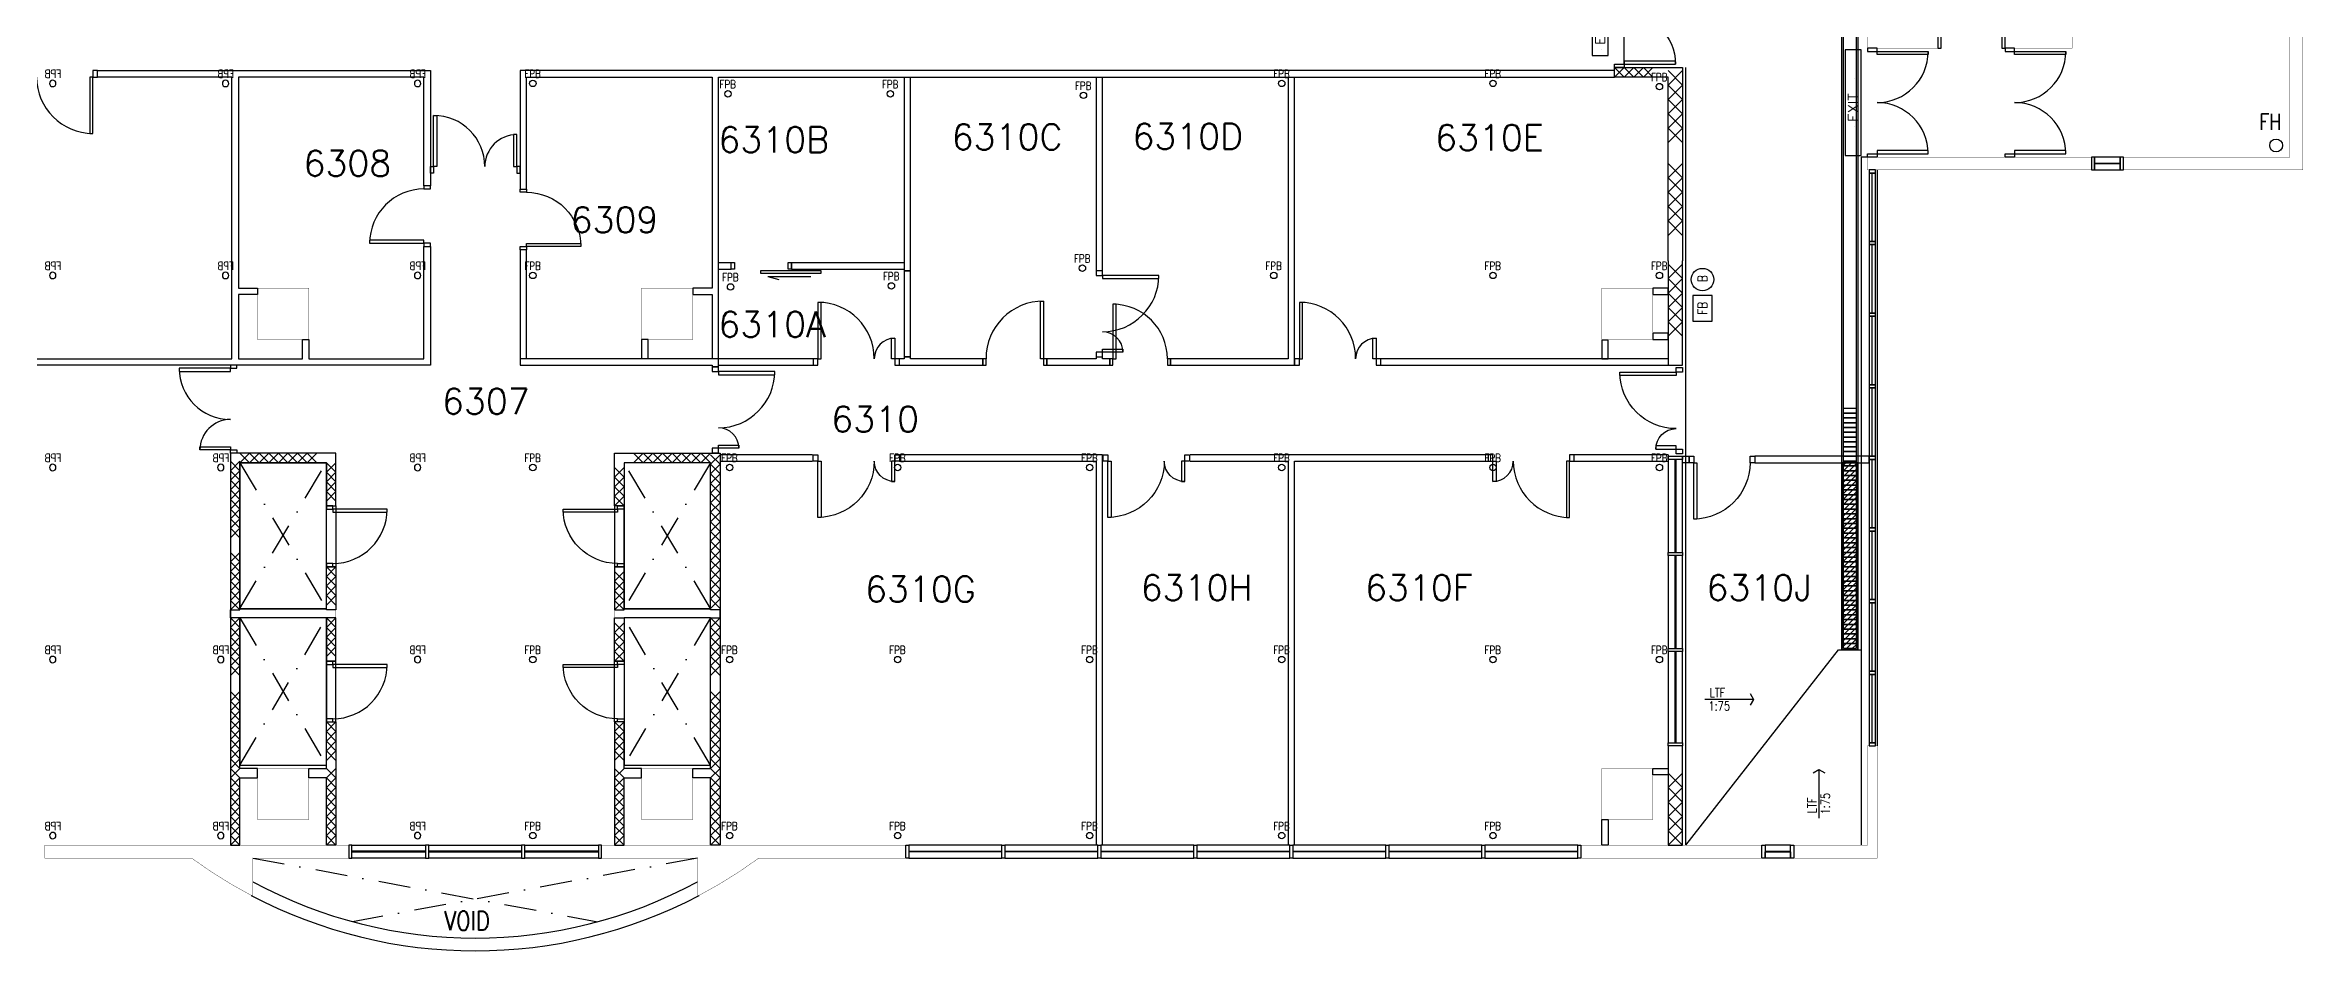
# Model space of a CAD drawing. Header units: millimetres. Extents: x -68474 to 336700, y -113450 to 53663.
# Drawn here: x 173282 to 208552, y -113450 to -99302 of the extents above; entities that cross this region are included whole.
import ezdxf

# ---------------------------------------------------------------- set-up
doc = ezdxf.new("R2010")
doc.units = ezdxf.units.MM
doc.header["$LTSCALE"] = 1000
for name, pattern in [('s5147a$0$DASHDOT', [1, 0.5, -0.25, 0, -0.25]), ('s5147a$0$DOT', [0.25, 0, -0.25]), ('s5147a$0$HIDDEN', [0.375, 0.25, -0.125])]:
    doc.linetypes.add(name, pattern=pattern)
for name, color, linetype in [('s5147a$0$11', 7, 'Continuous'), ('s5147a$0$17', 12, 'Continuous'), ('s5147a$0$20', 7, 'Continuous'), ('s5147a$0$22', 7, 'Continuous'), ('s5147a$0$23', 7, 'Continuous'), ('s5147a$0$25', 7, 'Continuous'), ('s5147a$0$30', 7, 'Continuous'), ('s5147a$0$39', 7, 'Continuous'), ('s5147a$0$41', 7, 'Continuous'), ('s5147a$0$45', 7, 'Continuous'), ('s5147a$0$48', 7, 'Continuous'), ('s5147a$0$56', 7, 'Continuous'), ('s5147a$0$6', 7, 'Continuous'), ('s5147a$0$EX_HAT', 7, 'Continuous'), ('s5147a$0$L1', 1, 'Continuous'), ('s5147a$0$L2', 2, 'Continuous'), ('s5147a$0$L3', 3, 'Continuous'), ('s5147a$0$new_dr', 2, 'Continuous'), ('s5147a$0$new_wl', 7, 'Continuous'), ('s5147a$0$o-dis', 2, 's5147a$0$HIDDEN'), ('s5147a$0$ROOM-NO', 4, 'Continuous'), ('s5147a$0$WALL', 3, 'Continuous')]:
    doc.layers.add(name, color=color, linetype=linetype)
doc.styles.add('s5147a$0$STANDARD', font='romans.shx', dxfattribs={"width": 0.75})

# ---------------------------------------------------------------- blocks, each defined once
blk = doc.blocks.new('s5147a$0$D1050A')
at = {"layer": 's5147a$0$30', "color": 4, "linetype": 'Continuous'}
blk.add_lwpolyline([(0.05, 0.2), (0.05, 1.15), (0.1, 1.15), (0.1, 0.2), (0, 0.2), (0, 0), (0.05, 0), (0.05, 0.2)], dxfattribs=at)
blk.add_lwpolyline([(1, 0), (1.05, 0), (1.05, 0.2), (1, 0.2)], close=True, dxfattribs=at)
blk.add_arc((0.05, 0.2), 0.95, 0, 90, dxfattribs=at)
blk = doc.blocks.new('s5147a$0$D1700B')
at = {"layer": 's5147a$0$30', "color": 4, "linetype": 'Continuous'}
for points in [[(0, 0), (0.05, 0), (0.05, 0.95), (0.1, 0.95), (0.1, 0.15), (0, 0.15), (0, 0)], [(1.7, 0), (1.65, 0), (1.65, 0.95), (1.6, 0.95), (1.6, 0.15), (1.7, 0.15), (1.7, 0)]]:
    blk.add_lwpolyline(points, dxfattribs=at)
for centre, start, end in [((0.05, 0.15), 0, 90), ((1.650003, 0.15), 90, 180)]:
    blk.add_arc(centre, 0.800001, start, end, dxfattribs=at)
blk = doc.blocks.new('s5147a$0$CHAT15')
at = {"layer": 's5147a$0$22', "color": 14, "linetype": 'Continuous'}
for points in [[(0, 0), (0.15, 0.15), (0.3, 0), (0.45, 0.15), (0.6, 0), (0.75, 0.15)], [(0, 0.15), (0.15, 0), (0.3, 0.15), (0.45, 0), (0.6, 0.15), (0.75, 0)]]:
    blk.add_lwpolyline(points, dxfattribs=at)
blk = doc.blocks.new('s5147a$0$D950A')
at = {"layer": 's5147a$0$41', "color": 8, "linetype": 'Continuous'}
for points in [[(0.05, 0.1), (0.1, 0.1), (0.1, 0.95), (0.05, 0.95)], [(0.05, 0.1), (0, 0.1), (0, 0), (0.05, 0)], [(0.95, 0.1), (0.9, 0.1), (0.9, 0), (0.95, 0)]]:
    blk.add_lwpolyline(points, close=True, dxfattribs=at)
blk.add_arc((0.05, 0.1), 0.85, 0, 90, dxfattribs=at)
blk = doc.blocks.new('s5147a$0$DM1400')
at = {"layer": 's5147a$0$41', "color": 8, "linetype": 'Continuous'}
for points in [[(-0.1, 1.35), (-0.6, 1.35), (-0.6, 1.3), (-0.1, 1.3)], [(0, 1.4), (-0.1, 1.4), (-0.1, 1.35), (0, 1.35)], [(-0.1, 0.05), (-0.9, 0.05), (-0.9, 0.1), (-0.1, 0.1)], [(0, 0), (-0.1, 0), (-0.1, 0.05), (0, 0.05)]]:
    blk.add_lwpolyline(points, close=True, dxfattribs=at)
for centre, radius, start, end in [((-0.1, 1.350002), 0.500001, 180, 270), ((-0.1, 0.05), 0.800001, 90, 180)]:
    blk.add_arc(centre, radius, start, end, dxfattribs=at)
blk = doc.blocks.new('s5147a$0$D1300')
at = {"layer": 's5147a$0$30', "color": 4, "linetype": 'Continuous'}
for points in [[(-0.15, 1.25), (-0.55, 1.25), (-0.55, 1.2), (-0.15, 1.2)], [(-0.15, 1.25), (0, 1.25), (0, 1.3), (-0.15, 1.3)], [(-0.15, 0.05), (-0.95, 0.05), (-0.95, 0.1), (-0.15, 0.1)], [(-0.15, 0), (0, 0), (0, 0.05), (-0.15, 0.05)]]:
    blk.add_lwpolyline(points, close=True, dxfattribs=at)
for centre, radius, start, end in [((-0.15, 1.250002), 0.400001, 180, 270), ((-0.15, 0.05), 0.800001, 90, 180)]:
    blk.add_arc(centre, radius, start, end, dxfattribs=at)
blk = doc.blocks.new('s5147a$0$H600')
at = {"layer": 's5147a$0$22', "color": 14, "linetype": 'Continuous'}
for points in [[(0, 0), (0.15, 0.15), (0.3, 0), (0.45, 0.15), (0.6, 0)], [(0, 0.15), (0.15, 0), (0.3, 0.15), (0.45, 0), (0.6, 0.15)]]:
    blk.add_lwpolyline(points, dxfattribs=at)
blk = doc.blocks.new('s5147a$0$FBB')
at = {"layer": 's5147a$0$56', "color": 1, "linetype": 'Continuous'}
blk.add_lwpolyline([(0, 0), (0.4, 0), (0.4, 0.3), (0, 0.3)], close=True, dxfattribs=at)
blk.add_circle((0.649901, 0.1497), 0.175, dxfattribs=at)
at = {"layer": 's5147a$0$56', "color": 1, "linetype": 'Continuous', "style": 's5147a$0$STANDARD', "width": 0.8}
for s, p in [('FB', (0.1007, 0.0747)), ('B', (0.6102, 0.0747))]:
    blk.add_text(s, height=0.15, dxfattribs=at).set_placement(p)
blk = doc.blocks.new('s5147a$0$H1200')
at = {"layer": 's5147a$0$22', "color": 14, "linetype": 'Continuous'}
for points in [[(0, 0), (0.15, 0.15), (0.3, 0), (0.45, 0.15), (0.6, 0), (0.75, 0.15), (0.9, 0), (1.05, 0.15), (1.2, 0)], [(0, 0.15), (0.15, 0), (0.3, 0.15), (0.45, 0), (0.6, 0.15), (0.75, 0), (0.9, 0.15), (1.05, 0), (1.2, 0.15)]]:
    blk.add_lwpolyline(points, dxfattribs=at)
blk = doc.blocks.new('s5147a$0$H900')
at = {"layer": 's5147a$0$22', "color": 14, "linetype": 'Continuous'}
for points in [[(0, 0), (0.15, 0.15), (0.3, 0), (0.45, 0.15), (0.6, 0), (0.75, 0.15), (0.9, 0)], [(0, 0.15), (0.15, 0), (0.3, 0.15), (0.45, 0), (0.6, 0.15), (0.75, 0), (0.9, 0.15)]]:
    blk.add_lwpolyline(points, dxfattribs=at)
blk = doc.blocks.new('s5147a$0$FPB')
at = {"layer": 's5147a$0$45', "color": 15, "linetype": 'Continuous'}
blk.add_circle((0, 0), 0.05, dxfattribs=at)
at = {"layer": 's5147a$0$45', "color": 15, "linetype": 'Continuous', "style": 's5147a$0$STANDARD', "width": 0.8}
blk.add_text('FPB', height=0.125, dxfattribs=at).set_placement((-0.1323, 0.0875))
blk = doc.blocks.new('s5147a$0$EXIT')
at = {"layer": 's5147a$0$39', "color": 1, "linetype": 'Continuous'}
blk.add_lwpolyline([(-0.825, -0.25), (0.825, -0.25), (0.825, 0), (-0.825, 0)], close=True, dxfattribs=at)
at = {"layer": 's5147a$0$39', "color": 1, "linetype": 's5147a$0$DOT'}
for centre in [(-0.375001, -0.125), (0.375001, -0.125)]:
    blk.add_circle(centre, 0.025, dxfattribs=at)
at = {"layer": 's5147a$0$39', "color": 1, "linetype": 'Continuous', "style": 's5147a$0$STANDARD', "width": 1.1}
blk.add_text('EXIT', height=0.15, dxfattribs=at).set_placement((-0.3001, -0.2))
blk = doc.blocks.new('s5147a$0$EXIT1')
at = {"layer": 's5147a$0$39', "color": 1, "linetype": 'Continuous'}
blk.add_lwpolyline([(-0.4625, -0.25), (0.4625, -0.25), (0.4625, 0), (-0.4625, 0)], close=True, dxfattribs=at)
at = {"layer": 's5147a$0$39', "color": 1, "linetype": 's5147a$0$DOT'}
for centre in [(-0.375001, -0.125), (0.375001, -0.125)]:
    blk.add_circle(centre, 0.025, dxfattribs=at)
at = {"layer": 's5147a$0$39', "color": 1, "linetype": 'Continuous', "style": 's5147a$0$STANDARD', "width": 1.1}
blk.add_text('EXIT', height=0.15, dxfattribs=at).set_placement((-0.3001, -0.2))
blk = doc.blocks.new('s5147a$0$D37')
at = {"layer": 's5147a$0$41', "color": 14, "linetype": 'Continuous'}
for points in [[(0.073, 0.1), (0.123, 0.1), (0.123, 0.98), (0.073, 0.98)], [(1.273, 0.1), (1.223, 0.1), (1.223, 0.42), (1.273, 0.42)], [(0, 0), (0.073, 0), (0.073, 0.1), (0, 0.1)], [(1.273, 0), (1.346, 0), (1.346, 0.1), (1.273, 0.1)]]:
    blk.add_lwpolyline(points, close=True, dxfattribs=at)
for centre, radius, start, end in [((0.073, 0.1), 0.880001, 0, 90), ((1.273002, 0.1), 0.320001, 90, 180)]:
    blk.add_arc(centre, radius, start, end, dxfattribs=at)

msp = doc.modelspace()

# ---------------------------------------------------------------- hatches: boundary and pattern name
at = {"layer": 's5147a$0$L1'}
h = msp.add_hatch(dxfattribs=at)
h.set_pattern_fill('ANSI31', color=256, scale=500, style=0)
h.set_pattern_definition([(45, (0, 0), (-44.194174, 44.194174), [])])
h.paths.add_polyline_path([(201350.2, -108749.8), (201600, -108749.8), (201600, -105825), (201350.2, -105825)])

# ---------------------------------------------------------------- linework, layer by layer
at = {"layer": 's5147a$0$11', "color": 14, "linetype": 'Continuous', "const_width": 5}
for points in [[(204950, -95550), (204950, -99350), (203900, -99350), (203900, -99150)], [(202850, -97150), (202850, -99350), (201750, -99350), (201750, -99150)]]:
    msp.add_lwpolyline(points, dxfattribs=at)
for points in [[(208550, -96650.2), (208350, -96650.2), (208350, -101050), (205750, -101050), (205750, -101250), (208550, -101250)], [(201750, -101250), (205250, -101250), (205250, -101050), (201750, -101050)]]:
    msp.add_lwpolyline(points, close=True, dxfattribs=at)
at = {"layer": 's5147a$0$17', "color": 14, "linetype": 'Continuous'}
for p, q in [((174100, -99700), (179300, -99700)), ((174100, -99800), (174100, -99700)), ((176200, -99800), (174100, -99800)), ((176200, -104200), (176200, -99800)), ((179200, -99800), (176300, -99800)), ((176300, -99800), (176300, -103099.9)), ((179200, -101498), (179200, -99800)), ((179300, -99700), (179300, -99800)), ((179300, -99800), (179300, -101498)), ((197800, -99700), (180700, -99700)), ((180700, -99700), (180700, -99800)), ((180700, -99800), (180700, -101550)), ((180800, -101550), (180800, -99800)), ((180800, -99800), (183700, -99800)), ((183700, -99800), (183700, -103099.9)), ((183800, -104300), (183800, -99800)), ((183800, -99800), (197800, -99800)), ((186700, -99800), (186700, -102827)), ((189700, -99800), (189700, -102827)), ((189800, -102827), (189800, -99800)), ((192800, -104300), (192800, -99800)), ((197800, -99800), (197800, -99700)), ((179300, -101498), (179200, -101498)), ((180700, -101550), (180800, -101550)), ((179200, -104200), (179200, -102448)), ((179200, -102448), (179300, -102448)), ((179300, -102448), (179300, -104300)), ((180800, -102500), (180700, -102500)), ((180700, -102500), (180700, -104300)), ((180800, -104200), (180800, -102500)), ((176300, -103099.9), (176600, -103099.9)), ((176600, -103199.9), (176300, -103199.9)), ((176300, -103199.9), (176300, -104200)), ((176600, -103099.9), (176600, -103199.9)), ((183700, -103099.9), (183400, -103099.9)), ((183400, -103099.9), (183400, -103199.9)), ((183400, -103199.9), (183700, -103199.9)), ((183700, -103199.9), (183700, -104200)), ((177300, -104199.9), (177300, -103899.9)), ((177300, -103899.9), (177400, -103899.9)), ((177400, -103899.9), (177400, -104199.9)), ((182700, -103899.9), (182600, -103899.9)), ((182600, -103899.9), (182600, -104199.9)), ((182700, -104199.9), (182700, -103899.9)), ((197598.4, -103912.2), (197598.4, -104203.9)), ((197698.4, -103912.2), (197598.4, -103912.2)), ((197698.4, -104203.9), (197698.4, -103912.2)), ((176300, -104300), (168700, -104300)), ((168800, -104200), (176200, -104200)), ((176300, -104200), (177300, -104199.9)), ((179300, -104300), (176300, -104300)), ((177400, -104199.9), (179200, -104200)), ((185284.4, -104200), (180700, -104200)), ((182600, -104199.9), (180800, -104200)), ((183700, -104200), (182700, -104199.9)), ((183700, -104327), (183800, -104327)), ((183800, -104300), (185284.4, -104300)), ((189700, -104173), (189700, -104200)), ((189800, -104200), (189800, -104173)), ((198638, -104200), (194150.4, -104200)), ((194150.4, -104300), (198863, -104300)), ((197598.4, -104203.9), (197698.4, -104203.9)), ((185271.8, -105700), (183825, -105700)), ((183825, -105800), (185271.8, -105800)), ((189800, -105700), (186627.6, -105700)), ((186627.6, -105800), (189700, -105800)), ((189700, -105800), (189700, -111800)), ((189800, -111800), (189800, -105700)), ((195826.3, -105700), (191167.7, -105700)), ((191167.7, -105800), (192700, -105800)), ((192700, -105800), (192700, -111800)), ((192800, -111800), (192800, -105800)), ((192800, -105800), (195826.3, -105800)), ((198638, -105700), (197167.8, -105700)), ((197167.8, -105800), (198638, -105800))]:
    msp.add_line(p, q, dxfattribs=at)
for points in [[(186700, -102827), (186800, -102827), (186800, -99800)], [(192700, -99800), (192700, -104200), (190864, -104200), (190864, -104300), (192800, -104300)], [(180700, -104300), (183700, -104300), (183700, -104327), (183800, -104327), (183800, -104200)], [(186626.9, -104300), (187930, -104300), (187930, -104200), (186800, -104200), (186800, -104173), (186700, -104173), (186700, -104200), (186626.9, -104200)], [(189700, -104200), (188930, -104200), (188930, -104300), (189914, -104300), (189914, -104200), (189800, -104200)]]:
    msp.add_lwpolyline(points, dxfattribs=at)
for points in [[(198638, -103100), (198400, -103100), (198400, -103200), (198638, -103200)], [(198638, -103800), (198400, -103800), (198400, -103900), (198638, -103900)], [(198400, -110600), (198638, -110600), (198638, -110700), (198400, -110700)], [(197600, -111400), (197700, -111400), (197700, -111800), (197600, -111800)]]:
    msp.add_lwpolyline(points, close=True, dxfattribs=at)
at = {"layer": 's5147a$0$20', "color": 14, "linetype": 'Continuous'}
for p, q in [((197800, -99800), (197800, -99650)), ((197800, -99650), (198638, -99650)), ((198638, -99800), (197800, -99800)), ((198638, -99650), (198863, -99650)), ((198638, -102673), (198638, -99800)), ((198863, -99650), (198863, -102673)), ((198638, -102673), (198638, -104302.6)), ((198863, -104300), (198863, -102673)), ((198638, -104302.6), (198863, -104302.6)), ((182175, -106500), (182175, -105675)), ((182175, -105675), (183825, -105675)), ((183825, -105675), (183825, -111800)), ((183675, -105825), (182325, -105825)), ((182325, -105825), (182325, -106500)), ((183675, -108125), (183675, -105825)), ((182325, -106500), (182175, -106500)), ((183825, -108125), (183675, -108125)), ((183675, -110600), (183675, -108250)), ((183675, -108250), (183825, -108250)), ((183825, -108250), (183825, -108125)), ((183400, -110750), (183400, -110600)), ((183400, -110600), (183675, -110600)), ((183675, -110750), (183400, -110750)), ((183675, -111800), (183675, -110750)), ((183825, -111800), (183675, -111800))]:
    msp.add_line(p, q, dxfattribs=at)
at = {"layer": 's5147a$0$20', "color": 14, "linetype": 's5147a$0$DASHDOT'}
for p, q in [((176325, -105825), (177675, -108100)), ((176325, -108100), (177675, -105825)), ((183675, -105825), (182325, -108100)), ((183675, -108100), (182325, -105825)), ((176325, -108250), (177675, -110550)), ((176325, -110550), (177675, -108250)), ((183675, -108250), (182325, -110550)), ((183675, -110550), (182325, -108250))]:
    msp.add_line(p, q, dxfattribs=at)
at = {"layer": 's5147a$0$20', "color": 14, "linetype": 'Continuous'}
for points in [[(176325, -111800), (176325, -110750), (176600, -110750), (176600, -110600), (176325, -110600), (176325, -108250), (176175, -108250), (176175, -108125), (176325, -108125), (176325, -105825), (177675, -105825), (177675, -106500), (177825, -106500), (177825, -105675), (176175, -105675), (176175, -111800)], [(177675, -107450), (177825, -107450), (177825, -108125), (177675, -108125)], [(182175, -108125), (182325, -108125), (182325, -107450), (182175, -107450)], [(177675, -108925), (177825, -108925), (177825, -108250), (177675, -108250)], [(182175, -108250), (182325, -108250), (182325, -108925), (182175, -108925)], [(177675, -111800), (177675, -110750), (177400, -110750), (177400, -110600), (177675, -110600), (177675, -109875), (177825, -109875), (177825, -111800)], [(182325, -111800), (182325, -110750), (182600, -110750), (182600, -110600), (182325, -110600), (182325, -109875), (182175, -109875), (182175, -111800)]]:
    msp.add_lwpolyline(points, close=True, dxfattribs=at)
at = {"layer": 's5147a$0$20', "color": 2, "linetype": 'Continuous'}
for points in [[(177675, -105825), (176325, -105825), (176325, -108100), (177675, -108100)], [(183675, -105825), (182325, -105825), (182325, -108100), (183675, -108100)], [(177675, -108250), (176325, -108250), (176325, -110550), (177675, -110550)], [(183675, -108250), (182325, -108250), (182325, -110550), (183675, -110550)]]:
    msp.add_lwpolyline(points, close=True, dxfattribs=at)
at = {"layer": 's5147a$0$20', "color": 14, "linetype": 'Continuous', "const_width": 5}
for points in [[(176175, -108125), (177825, -108125), (177825, -108250), (176175, -108250)], [(183825, -108125), (182175, -108125), (182175, -108250), (183825, -108250)]]:
    msp.add_lwpolyline(points, close=True, dxfattribs=at)
at = {"layer": 's5147a$0$20', "color": 14, "linetype": 'Continuous'}
msp.add_lwpolyline([(198863, -110250), (198638, -110250), (198638, -111800), (198863, -111800), (198863, -110250)], dxfattribs=at)
at = {"layer": 's5147a$0$20', "color": 3, "linetype": 'Continuous', "const_width": 5}
for points in [[(200600, -112000), (201900, -112000), (201900, -110250), (201750, -110250), (201750, -111800), (200600, -111800)], [(197275, -112000), (200100.5, -112000), (200100.5, -111800), (197275, -111800)]]:
    msp.add_lwpolyline(points, close=True, dxfattribs=at)
for points in [[(176525, -112596.6), (176525, -112000), (178025.1, -112000), (178025.1, -111800), (173275.1, -111800), (173275, -112000), (175567.2, -112000)], [(183475, -112596.6), (183475, -112000), (181975.1, -112000), (181975.1, -111800), (186725, -111800), (186725, -112000), (184432.8, -112000)]]:
    msp.add_lwpolyline(points, dxfattribs=at)
for points in [[(175567.2, -112000, 0.037667), (176525, -112596.6, 0.037667)], [(183475, -112596.6, 0.037667), (184432.8, -112000, 0.037667)]]:
    msp.add_lwpolyline(points, format="xyb", dxfattribs=at)
at = {"layer": 's5147a$0$23', "color": 2, "linetype": 'Continuous'}
msp.add_line((201900, -101250), (201900, -110250), dxfattribs=at)
at = {"layer": 's5147a$0$23', "color": 10, "linetype": 'Continuous'}
for p, q in [((198638, -105700), (198638, -107225)), ((198744.8, -105775), (198638, -105775)), ((198744.8, -107225), (198744.8, -105775)), ((198638, -107225), (198744.8, -107225))]:
    msp.add_line(p, q, dxfattribs=at)
at = {"layer": 's5147a$0$23', "color": 2, "linetype": 's5147a$0$DASHDOT'}
for p, q in [((176525, -112000), (181913.6, -112994.9)), ((183475, -112000), (178084.5, -112994.4))]:
    msp.add_line(p, q, dxfattribs=at)
at = {"layer": 's5147a$0$23', "color": 2, "linetype": 'Continuous'}
msp.add_lwpolyline([(201750, -101050), (201650, -101050), (201649.8, -111800)], dxfattribs=at)
at = {"layer": 's5147a$0$23', "color": 10, "linetype": 'Continuous'}
for points in [[(205300, -101050), (205250, -101050), (205250, -101250), (205300, -101250)], [(205700, -101050), (205300, -101050), (205300, -101145), (205700, -101145)], [(205700, -101155), (205300, -101155), (205300, -101250), (205700, -101250)], [(205750, -101050), (205700, -101050), (205700, -101250), (205750, -101250)], [(198863, -105775), (198638, -105775), (198638, -105725), (198863, -105725)], [(198863, -105775), (198756.1, -105775), (198756.1, -107225), (198863, -107225)], [(198863, -107275), (198638, -107275), (198638, -107225), (198863, -107225)], [(198744.8, -107275), (198638, -107275), (198638, -108725), (198744.8, -108725)], [(198863, -107275), (198756.1, -107275), (198756.1, -108725), (198863, -108725)], [(198863, -108775), (198638, -108775), (198638, -108725), (198863, -108725)], [(198744.8, -108775), (198638, -108775), (198638, -110200), (198744.8, -110200)], [(198863, -108775), (198756.1, -108775), (198756.1, -110200), (198863, -110200)], [(198863, -110250), (198638, -110250), (198638, -110200), (198863, -110200)], [(178025.1, -112000), (178075.1, -112000), (178075.1, -111800), (178025.1, -111800)], [(178075.1, -111800), (179225, -111800), (179225, -111895), (178075.1, -111895)], [(179225, -112000), (179275, -112000), (179275, -111800), (179225, -111800)], [(179275.1, -111800), (180725, -111800), (180725, -111895), (179275.1, -111895)], [(180725, -112000), (180775, -112000), (180775, -111800), (180725, -111800)], [(180775, -111800), (181925.1, -111800), (181925.1, -111895), (180775, -111895)], [(181925.1, -112000), (181975.1, -112000), (181975.1, -111800), (181925.1, -111800)], [(186775.1, -112000), (186725, -112000), (186725, -111800), (186775.1, -111800)], [(188225.2, -111800), (186775.1, -111800), (186775.1, -111895), (188225.2, -111895)], [(188275.2, -112000), (188225.2, -112000), (188225.2, -111800), (188275.2, -111800)], [(189725.1, -111800), (188275.2, -111800), (188275.2, -111895), (189725.1, -111895)], [(189775.2, -112000), (189725.2, -112000), (189725.2, -111800), (189775.2, -111800)], [(191225.1, -111800), (189775.2, -111800), (189775.2, -111895), (191225.1, -111895)], [(191275.3, -112000), (191225.2, -112000), (191225.2, -111800), (191275.3, -111800)], [(192725.1, -111800), (191275.2, -111800), (191275.2, -111895), (192725.1, -111895)], [(192775.2, -112000), (192725.2, -112000), (192725.2, -111800), (192775.2, -111800)], [(194225.1, -111800), (192775.2, -111800), (192775.2, -111895), (194225.1, -111895)], [(194275.3, -112000), (194225.2, -112000), (194225.2, -111800), (194275.3, -111800)], [(195725.1, -111800), (194275.2, -111800), (194275.2, -111895), (195725.1, -111895)], [(195775.2, -112000), (195725.2, -112000), (195725.2, -111800), (195775.2, -111800)], [(197225.1, -111800), (195775.2, -111800), (195775.2, -111895), (197225.1, -111895)], [(197275, -112000), (197225.1, -112000), (197225.1, -111800), (197275, -111800)], [(200100.5, -111800), (200151, -111800), (200151, -112000), (200100.5, -112000)], [(200549.5, -111800), (200151, -111800), (200151, -111895), (200549.5, -111895)], [(200549.5, -111800), (200600, -111800), (200600, -112000), (200549.5, -112000)], [(178075.1, -111905), (179225, -111905), (179225, -112000), (178075.1, -112000)], [(179275, -111905), (180724.9, -111905), (180724.9, -112000), (179275, -112000)], [(180775, -111905), (181925.1, -111905), (181925.1, -112000), (180775, -112000)], [(188225.2, -111905), (186775.1, -111905), (186775.1, -112000), (188225.2, -112000)], [(189725.1, -111905), (188275.2, -111905), (188275.2, -112000), (189725.1, -112000)], [(191225.1, -111905), (189775.2, -111905), (189775.2, -112000), (191225.1, -112000)], [(192725.2, -111905), (191275.3, -111905), (191275.3, -112000), (192725.2, -112000)], [(194225.1, -111905), (192775.2, -111905), (192775.2, -112000), (194225.1, -112000)], [(195725.2, -111905), (194275.3, -111905), (194275.3, -112000), (195725.2, -112000)], [(197225.1, -111905), (195775.2, -111905), (195775.2, -112000), (197225.1, -112000)], [(200549.5, -112000), (200151, -112000), (200151, -111905), (200549.5, -111905)]]:
    msp.add_lwpolyline(points, close=True, dxfattribs=at)
at = {"layer": 's5147a$0$23', "color": 2, "linetype": 'Continuous'}
for centre, radius, start, end in [((180000, -105950.2), 7300, 241.57374, 298.42626), ((180000.1, -105950), 7500, 242.181, 297.81727)]:
    msp.add_arc(centre, radius, start, end, dxfattribs=at)
at = {"layer": 's5147a$0$25', "color": 4, "linetype": 'Continuous'}
for p, q in [((198913, -101327), (198913, -99650)), ((198913, -111800), (198913, -101098.3))]:
    msp.add_line(p, q, dxfattribs=at)
at = {"layer": 's5147a$0$25', "color": 14, "linetype": 'Continuous'}
for points in [[(177825, -107450), (177675, -107450), (177675, -106500), (177825, -106500)], [(182175, -107450), (182325, -107450), (182325, -106500), (182175, -106500)], [(177825, -108925), (177675, -108925), (177675, -109875), (177825, -109875)], [(182175, -108925), (182325, -108925), (182325, -109875), (182175, -109875)]]:
    msp.add_lwpolyline(points, close=True, dxfattribs=at)
at = {"layer": 's5147a$0$30', "color": 7, "linetype": 'Continuous'}
for points in [[(176175, -104350), (175375, -104350), (175375, -104400), (176175, -104400)], [(176275, -104300), (176175, -104300), (176175, -104350), (176275, -104350)], [(176175, -105625), (175700, -105625), (175700, -105575), (176175, -105575)], [(176275, -105675), (176175, -105675), (176175, -105625), (176275, -105625)]]:
    msp.add_lwpolyline(points, close=True, dxfattribs=at)
for centre, radius, start, end in [((176175, -104350), 800, 180, 270), ((176175, -105625), 475, 90, 180)]:
    msp.add_arc(centre, radius, start, end, dxfattribs=at)
at = {"layer": 's5147a$0$45', "color": 4, "linetype": 'Continuous'}
msp.add_line((197950, -99600), (197950, -98400), dxfattribs=at)
at = {"layer": 's5147a$0$45', "color": 1, "linetype": 'Continuous'}
for p, q in [((198913, -111800), (201299.6, -108749.8)), ((201299.6, -108749.8), (201649.2, -108749.8)), ((199968.9, -109521.9), (199210.3, -109521.9)), ((199916.2, -109430.7), (199968.9, -109521.9)), ((199968.9, -109521.9), (199916.2, -109613.3)), ((200899.9, -110669.4), (200991.1, -110616.7)), ((200991.1, -110616.7), (200991.1, -111375.3)), ((200991.1, -110616.7), (201082.5, -110669.4))]:
    msp.add_line(p, q, dxfattribs=at)
at = {"layer": 's5147a$0$45', "color": 14, "linetype": 'Continuous'}
for points in [[(201600, -108749.8), (201350.2, -108749.8), (201350.2, -51312), (201600, -51312)], [(201575, -108724.8), (201375.2, -108724.8), (201375.2, -51337), (201575, -51337)], [(201575.2, -105050), (201375.2, -105050), (201375.2, -104975), (201575.2, -104975)], [(201575.2, -105125), (201375.2, -105125), (201375.2, -105050), (201575.2, -105050)], [(201575.2, -105200), (201375.2, -105200), (201375.2, -105125), (201575.2, -105125)], [(201575.2, -105275), (201375.2, -105275), (201375.2, -105200), (201575.2, -105200)], [(201575.2, -105350), (201375.2, -105350), (201375.2, -105275), (201575.2, -105275)], [(201575.2, -105425), (201375.2, -105425), (201375.2, -105350), (201575.2, -105350)], [(201575.2, -105500), (201375.2, -105500), (201375.2, -105425), (201575.2, -105425)], [(201575.2, -105575), (201375.2, -105575), (201375.2, -105500), (201575.2, -105500)], [(201575.2, -105650), (201375.2, -105650), (201375.2, -105575), (201575.2, -105575)], [(201575.2, -105725), (201375.2, -105725), (201375.2, -105650), (201575.2, -105650)], [(201575.2, -105800), (201375.2, -105800), (201375.2, -105725), (201575.2, -105725)], [(201575.2, -105875), (201375.2, -105875), (201375.2, -105800), (201575.2, -105800)], [(201575.2, -105950), (201375.2, -105950), (201375.2, -105875), (201575.2, -105875)], [(201575.2, -106025), (201375.2, -106025), (201375.2, -105950), (201575.2, -105950)], [(201575.2, -106100), (201375.2, -106100), (201375.2, -106025), (201575.2, -106025)], [(201575.2, -106175), (201375.2, -106175), (201375.2, -106100), (201575.2, -106100)], [(201575.2, -106250), (201375.2, -106250), (201375.2, -106175), (201575.2, -106175)], [(201575.2, -106325), (201375.2, -106325), (201375.2, -106250), (201575.2, -106250)], [(201575.2, -106400), (201375.2, -106400), (201375.2, -106325), (201575.2, -106325)], [(201575.2, -106475), (201375.2, -106475), (201375.2, -106400), (201575.2, -106400)], [(201575.2, -106550), (201375.2, -106550), (201375.2, -106475), (201575.2, -106475)], [(201575.2, -106625), (201375.2, -106625), (201375.2, -106550), (201575.2, -106550)], [(201575.2, -106700), (201375.2, -106700), (201375.2, -106625), (201575.2, -106625)], [(201575.2, -106775), (201375.2, -106775), (201375.2, -106700), (201575.2, -106700)], [(201575.2, -106850), (201375.2, -106850), (201375.2, -106775), (201575.2, -106775)], [(201575.2, -106925), (201375.2, -106925), (201375.2, -106850), (201575.2, -106850)], [(201575.2, -107000), (201375.2, -107000), (201375.2, -106925), (201575.2, -106925)], [(201575.2, -107075), (201375.2, -107075), (201375.2, -107000), (201575.2, -107000)], [(201575.2, -107150), (201375.2, -107150), (201375.2, -107075), (201575.2, -107075)], [(201575.2, -107225), (201375.2, -107225), (201375.2, -107150), (201575.2, -107150)], [(201575.2, -107300), (201375.2, -107300), (201375.2, -107225), (201575.2, -107225)], [(201575.2, -107375), (201375.2, -107375), (201375.2, -107300), (201575.2, -107300)], [(201575.2, -107450), (201375.2, -107450), (201375.2, -107375), (201575.2, -107375)], [(201575.2, -107525), (201375.2, -107525), (201375.2, -107450), (201575.2, -107450)], [(201575.2, -107600), (201375.2, -107600), (201375.2, -107525), (201575.2, -107525)], [(201575.2, -107675), (201375.2, -107675), (201375.2, -107600), (201575.2, -107600)], [(201575.2, -107750), (201375.2, -107750), (201375.2, -107675), (201575.2, -107675)], [(201575.2, -107825), (201375.2, -107825), (201375.2, -107750), (201575.2, -107750)], [(201575.2, -107900), (201375.2, -107900), (201375.2, -107825), (201575.2, -107825)], [(201575.2, -107975), (201375.2, -107975), (201375.2, -107900), (201575.2, -107900)], [(201575.2, -108050), (201375.2, -108050), (201375.2, -107975), (201575.2, -107975)], [(201575.2, -108125), (201375.2, -108125), (201375.2, -108050), (201575.2, -108050)], [(201575.2, -108200), (201375.2, -108200), (201375.2, -108125), (201575.2, -108125)], [(201575.2, -108275), (201375.2, -108275), (201375.2, -108200), (201575.2, -108200)], [(201575.2, -108350), (201375.2, -108350), (201375.2, -108275), (201575.2, -108275)], [(201575.2, -108425), (201375.2, -108425), (201375.2, -108350), (201575.2, -108350)], [(201575.2, -108500), (201375.2, -108500), (201375.2, -108425), (201575.2, -108425)], [(201575.2, -108575), (201375.2, -108575), (201375.2, -108500), (201575.2, -108500)], [(201575.2, -108650), (201375.2, -108650), (201375.2, -108575), (201575.2, -108575)], [(201575.2, -108725), (201375.2, -108725), (201375.2, -108650), (201575.2, -108650)]]:
    msp.add_lwpolyline(points, close=True, dxfattribs=at)
at = {"layer": 's5147a$0$56', "color": 1, "linetype": 'Continuous'}
msp.add_circle((208134.8, -100869.7), 100, dxfattribs=at)
at = {"layer": 's5147a$0$6', "color": 3, "linetype": 'Continuous', "const_width": 5}
for points in [[(176600, -103900), (177400, -103900), (177400, -103100), (176600, -103100)], [(182600, -103900), (183400, -103900), (183400, -103100), (182600, -103100)], [(198400, -103900), (197600, -103900), (197600, -103100), (198400, -103100)], [(197600, -111400), (198400, -111400), (198400, -110600), (197600, -110600)]]:
    msp.add_lwpolyline(points, close=True, dxfattribs=at)
at = {"layer": 's5147a$0$6', "color": 14, "linetype": 'Continuous', "const_width": 5}
for points in [[(176600, -111400), (177400, -111400), (177400, -110600), (176600, -110600)], [(182600, -111400), (183400, -111400), (183400, -110600), (182600, -110600)]]:
    msp.add_lwpolyline(points, close=True, dxfattribs=at)
at = {"layer": 's5147a$0$EX_HAT'}
msp.add_line((184572, -102916), (184742, -102963), dxfattribs=at)
at = {"layer": 's5147a$0$L1'}
for p, q in [((201825, -102368.8), (201825, -101300, -81)), ((201825, -103487.5), (201825, -102418.8, -81)), ((201825, -104606.2), (201825, -103537.5, -81)), ((201825, -105725), (201825, -104656.2, -81)), ((201825, -106843.8), (201825, -105775, -81)), ((201825, -107962.5), (201825, -106893.8, -81)), ((201825, -109081.2), (201825, -108012.5, -81)), ((201825, -110200), (201825, -109131.2, -81))]:
    msp.add_line(p, q, dxfattribs=at)
for points in [[(201775, -101300), (201875, -101300), (201875, -101250), (201775, -101250)], [(201775, -102368.8), (201875, -102368.8), (201875, -101300), (201775, -101300)], [(201775, -102418.8), (201875, -102418.8), (201875, -102368.8), (201775, -102368.8)], [(201775, -103487.5), (201875, -103487.5), (201875, -102418.8), (201775, -102418.8)], [(201775, -103537.5), (201875, -103537.5), (201875, -103487.5), (201775, -103487.5)], [(201775, -104606.2), (201875, -104606.2), (201875, -103537.5), (201775, -103537.5)], [(201775, -104656.2), (201875, -104656.2), (201875, -104606.2), (201775, -104606.2)], [(201775, -105725), (201875, -105725), (201875, -104656.2), (201775, -104656.2)], [(201775, -105775), (201875, -105775), (201875, -105725), (201775, -105725)], [(201775, -106843.8), (201875, -106843.8), (201875, -105775), (201775, -105775)], [(201775, -106893.8), (201875, -106893.8), (201875, -106843.8), (201775, -106843.8)], [(201775, -107962.5), (201875, -107962.5), (201875, -106893.8), (201775, -106893.8)], [(201775, -108012.5), (201875, -108012.5), (201875, -107962.5), (201775, -107962.5)], [(201775, -109081.2), (201875, -109081.2), (201875, -108012.5), (201775, -108012.5)], [(201775, -109131.2), (201875, -109131.2), (201875, -109081.2), (201775, -109081.2)], [(201775, -110200), (201875, -110200), (201875, -109131.2), (201775, -109131.2)], [(201775, -110250), (201875, -110250), (201875, -110200), (201775, -110200)]]:
    msp.add_lwpolyline(points, close=True, dxfattribs=at)
at = {"layer": 's5147a$0$L2', "color": 0, "linetype": 'Continuous'}
for points in [[(199036, -105725), (199036, -105825), (198963, -105825), (198963, -105725)], [(199989, -105725), (199989, -105825), (199916, -105825), (199916, -105725)], [(199086, -105825), (199086, -106705), (199036, -106705), (199036, -105825)]]:
    msp.add_lwpolyline(points, close=True, dxfattribs=at)
at = {"layer": 's5147a$0$L2', "color": 0, "linetype": 'Continuous', "extrusion": (0, 0, -1)}
msp.add_ellipse((199036, -105825), major_axis=(622.3, 622.3), ratio=1, start_param=0.7853982, end_param=2.3561945, dxfattribs=at)
at = {"layer": 's5147a$0$L3'}
for points in [[(186700, -104173), (186800, -104173), (186800, -102827), (186700, -102827)], [(201350.2, -108749.8), (201600, -108749.8), (201600, -105825), (201350.2, -105825)]]:
    msp.add_lwpolyline(points, close=True, dxfattribs=at)
at = {"layer": 's5147a$0$new_dr', "color": 1}
msp.add_line((184572, -102916), (185246, -102916), dxfattribs=at)
for points in [[(184000, -102700), (184050, -102700), (184050, -102800), (184000, -102800)], [(184464, -102823), (185399, -102823), (185399, -102868), (184464, -102868)], [(184890, -102700), (184940, -102700), (184940, -102800), (184890, -102800)], [(188880, -104200), (188830, -104200), (188830, -103300), (188880, -103300)], [(187930, -104300), (187980, -104300), (187980, -104200), (187930, -104200)], [(188880, -104300), (188930, -104300), (188930, -104200), (188880, -104200)]]:
    msp.add_lwpolyline(points, close=True, dxfattribs=at)
msp.add_arc((188880, -104200), 900, 90, 180, dxfattribs=at)
at = {"layer": 's5147a$0$new_wl'}
for p, q in [((183800, -102700), (184000, -102700)), ((183800, -102800), (184000, -102800)), ((184000, -102800), (184000, -102700)), ((184940, -102800), (184940, -102700)), ((184940, -102700), (186700, -102700)), ((184940, -102800), (186700, -102800))]:
    msp.add_line(p, q, dxfattribs=at)
at = {"layer": 's5147a$0$o-dis'}
for p, q in [((186700, -104100), (186700, -104173)), ((186700, -104173), (186800, -104173)), ((186800, -104173), (186800, -104100))]:
    msp.add_line(p, q, dxfattribs=at)
at = {"layer": 's5147a$0$WALL'}
for points in [[(198963, -105825), (198863, -105825), (198863, -105725), (198963, -105725)], [(201775, -105725.1), (199989, -105725.1), (199989, -105825), (201775, -105825)]]:
    msp.add_lwpolyline(points, close=True, dxfattribs=at)

# ---------------------------------------------------------------- block references
at = {"zscale": 1000}
for name, p, xscale, yscale, rotation in [('s5147a$0$EXIT1', (197450, -99000), 999.9979999999999, 999.9979999999999, 90), ('s5147a$0$EXIT', (201400, -100200), 999.9979999999999, 999.9979999999999, 90), ('s5147a$0$FPB', (173400, -99900), 999.9979999999999, -999.9979999999999, 180), ('s5147a$0$FPB', (176100, -99900), 999.9979999999999, -999.9979999999999, 180), ('s5147a$0$FPB', (179100, -99900), 999.9979999999999, -999.9979999999999, 180), ('s5147a$0$CHAT15', (198638, -99700), 1499.997, 1499.997, 270), ('s5147a$0$CHAT15', (198638, -101148.5), 1499.997, 1499.997, 270), ('s5147a$0$FPB', (173400, -102900), 999.9979999999999, -999.9979999999999, 180), ('s5147a$0$FPB', (176100, -102900), 999.9979999999999, -999.9979999999999, 180), ('s5147a$0$FPB', (179100, -102900), 999.9979999999999, -999.9979999999999, 180), ('s5147a$0$CHAT15', (198638, -102725), 1499.997, 1499.997, 270), ('s5147a$0$FBB', (199323.2, -103614.1), 999.9979999999999, 999.9979999999999, 90), ('s5147a$0$FPB', (173400, -105900), 999.9979999999999, -999.9979999999999, 180), ('s5147a$0$FPB', (176025, -105900), 999.9979999999999, -999.9979999999999, 180), ('s5147a$0$H1200', (176325, -107000), 999.9979999999999, 999.9979999999999, 90), ('s5147a$0$FPB', (179100, -105900), 999.9979999999999, -999.9979999999999, 180), ('s5147a$0$H1200', (183675, -105825), 999.9979999999999, -999.9979999999999, 180), ('s5147a$0$H1200', (183675, -106900), 999.9979999999999, -999.9979999999999, 90), ('s5147a$0$H600', (177675, -105825), 999.9979999999999, 999.9979999999999, 270), ('s5147a$0$H600', (182325, -106500), 999.9979999999999, 999.9979999999999, 90), ('s5147a$0$H1200', (183675, -108100), 999.9979999999999, -999.9979999999999, 90), ('s5147a$0$H900', (176325, -108125), 999.9979999999999, 999.9979999999999, 90), ('s5147a$0$H600', (177675, -107450), 999.9979999999999, 999.9979999999999, 270), ('s5147a$0$H600', (182325, -108125), 999.9979999999999, 999.9979999999999, 90), ('s5147a$0$H900', (176175, -108250), 999.9979999999999, 999.9979999999999, 270), ('s5147a$0$H600', (177675, -108250), 999.9979999999999, 999.9979999999999, 270), ('s5147a$0$H900', (183675, -108250), 999.9979999999999, 999.9979999999999, 270), ('s5147a$0$H600', (182325, -108925), 999.9979999999999, 999.9979999999999, 90), ('s5147a$0$FPB', (173400, -108900), 999.9979999999999, -999.9979999999999, 180), ('s5147a$0$FPB', (176025, -108900), 999.9979999999999, -999.9979999999999, 180), ('s5147a$0$FPB', (179100, -108900), 999.9979999999999, -999.9979999999999, 180), ('s5147a$0$H1200', (176325, -110600), 999.9979999999999, 999.9979999999999, 90), ('s5147a$0$H1200', (183675, -110600), 999.9979999999999, -999.9979999999999, 90), ('s5147a$0$H600', (177675, -109875), 999.9979999999999, 999.9979999999999, 270), ('s5147a$0$H600', (182175, -109875), 999.9979999999999, 999.9979999999999, 270), ('s5147a$0$H1200', (176325, -111800), 999.9979999999999, 999.9979999999999, 90), ('s5147a$0$H1200', (177825, -111800), 999.9979999999999, 999.9979999999999, 90), ('s5147a$0$H1200', (182175, -111800), 999.9979999999999, -999.9979999999999, 90), ('s5147a$0$H1200', (183675, -111800), 999.9979999999999, -999.9979999999999, 90), ('s5147a$0$CHAT15', (198863, -111800), 1499.997, 1499.997, 90), ('s5147a$0$FPB', (173400, -111650), 999.9979999999999, -999.9979999999999, 180), ('s5147a$0$FPB', (176025, -111650), 999.9979999999999, -999.9979999999999, 180), ('s5147a$0$FPB', (179100, -111650), 999.9979999999999, -999.9979999999999, 180)]:
    msp.add_blockref(name, p, dxfattribs=dict(at, xscale=xscale, yscale=yscale, rotation=rotation))
for name, p, xscale, yscale in [('s5147a$0$FPB', (180900, -99900), 999.9979999999999, 999.9979999999999), ('s5147a$0$FPB', (192600, -99900), 999.9979999999999, 999.9979999999999), ('s5147a$0$FPB', (195900, -99900), 999.9979999999999, 999.9979999999999), ('s5147a$0$H600', (197800, -99800), 999.9979999999999, 999.9979999999999), ('s5147a$0$FPB', (198500.5, -99950), 999.9979999999999, 999.9979999999999), ('s5147a$0$FPB', (183949, -100063), 999.998, 999.998), ('s5147a$0$FPB', (186486, -100063), 999.9979999999999, 999.9979999999999), ('s5147a$0$FPB', (189502, -100087), 999.9979999999999, 999.9979999999999), ('s5147a$0$FPB', (189486, -102786), 999.9979999999999, 999.9979999999999), ('s5147a$0$FPB', (180900, -102900), 999.9979999999999, 999.9979999999999), ('s5147a$0$FPB', (183989, -103079), 999.998, 999.998), ('s5147a$0$FPB', (192476, -102900), 999.9979999999999, 999.9979999999999), ('s5147a$0$FPB', (195900, -102900), 999.9979999999999, 999.9979999999999), ('s5147a$0$FPB', (198500.5, -102900), 999.9979999999999, 999.9979999999999), ('s5147a$0$H1200', (176325, -105825), 999.9979999999999, 999.9979999999999), ('s5147a$0$FPB', (180900, -105900), 999.9979999999999, 999.9979999999999), ('s5147a$0$FPB', (183975, -105900), 999.9979999999999, 999.9979999999999), ('s5147a$0$FPB', (186600, -105900), 999.9979999999999, 999.9979999999999), ('s5147a$0$FPB', (189600, -105900), 999.9979999999999, 999.9979999999999), ('s5147a$0$FPB', (192600, -105900), 999.9979999999999, 999.9979999999999), ('s5147a$0$FPB', (195900, -105900), 999.9979999999999, 999.9979999999999), ('s5147a$0$FPB', (198500.5, -105900), 999.9979999999999, 999.9979999999999), ('s5147a$0$FPB', (180900, -108900), 999.9979999999999, 999.9979999999999), ('s5147a$0$FPB', (183975, -108900), 999.9979999999999, 999.9979999999999), ('s5147a$0$FPB', (186600, -108900), 999.9979999999999, 999.9979999999999), ('s5147a$0$FPB', (189600, -108900), 999.9979999999999, 999.9979999999999), ('s5147a$0$FPB', (192600, -108900), 999.9979999999999, 999.9979999999999), ('s5147a$0$FPB', (195900, -108900), 999.9979999999999, 999.9979999999999), ('s5147a$0$FPB', (198500.5, -108900), 999.9979999999999, 999.9979999999999), ('s5147a$0$FPB', (180900, -111650), 999.9979999999999, 999.9979999999999), ('s5147a$0$FPB', (183975, -111650), 999.9979999999999, 999.9979999999999), ('s5147a$0$FPB', (186600, -111650), 999.9979999999999, 999.9979999999999), ('s5147a$0$FPB', (189600, -111650), 999.9979999999999, 999.9979999999999), ('s5147a$0$FPB', (192600, -111650), 999.9979999999999, 999.9979999999999), ('s5147a$0$FPB', (195900, -111650), 999.9979999999999, 999.9979999999999)]:
    msp.add_blockref(name, p, dxfattribs=dict(at, xscale=xscale, yscale=yscale))
at = {"layer": 's5147a$0$30', "color": 7, "linetype": 'Continuous', "zscale": 1000}
for name, p, xscale, yscale, rotation in [('s5147a$0$D1300', (197800, -99650), 999.9979999999999, -999.9979999999999, 180), ('s5147a$0$D1700B', (201750, -99350), 999.9979999999999, 999.9979999999999, 270), ('s5147a$0$D1700B', (203900, -99350), 999.9979999999999, 999.9979999999999, 270), ('s5147a$0$D37', (174100, -99700), 999.9979999999999, 999.9979999999999, 180), ('s5147a$0$DM1400', (179300, -101300), 999.9979999999999, 999.9979999999999, 270), ('s5147a$0$D950A', (179300, -102448), 999.9979999999999, 999.9979999999999, 90), ('s5147a$0$D950A', (180700, -102500), 999.9979999999999, -999.9979999999999, 90), ('s5147a$0$D37', (189700, -102827), 999.9979999999999, 999.9979999999999, 270), ('s5147a$0$D37', (183700, -104327), 999.9979999999999, 999.9979999999999, 270), ('s5147a$0$D37', (198863, -104340.1), 999.9979999999999, -999.9979999999999, 270), ('s5147a$0$D37', (185281.6, -105699.7), -999.9979999999999, 999.9979999999999, 180), ('s5147a$0$D37', (189812.4, -105699.7), -999.9979999999999, 999.9979999999999, 180), ('s5147a$0$D37', (197170.8, -105699.7), 999.9979999999999, 999.9979999999999, 180), ('s5147a$0$D950A', (177675, -106500), 999.9979999999999, 999.9979999999999, 270), ('s5147a$0$D950A', (182325, -106500), 999.9979999999999, -999.9979999999999, 270), ('s5147a$0$D950A', (177675, -108925), 999.9979999999999, 999.9979999999999, 270), ('s5147a$0$D950A', (182325, -108925), 999.9979999999999, -999.9979999999999, 270)]:
    msp.add_blockref(name, p, dxfattribs=dict(at, xscale=xscale, yscale=yscale, rotation=rotation))
at = {"layer": 's5147a$0$30', "color": 7, "linetype": 'Continuous', "xscale": 999.9979999999999, "yscale": 999.9979999999999, "zscale": 1000}
for name, p in [('s5147a$0$D1050A', (202850, -99350)), ('s5147a$0$D37', (185281.6, -104300.4)), ('s5147a$0$D37', (192802.1, -104300.4)), ('s5147a$0$D950A', (189914, -104300))]:
    msp.add_blockref(name, p, dxfattribs=at)
at = {"layer": 's5147a$0$o-dis', "xscale": 999.9979999999999, "yscale": 999.9979999999999, "zscale": 1000}
msp.add_blockref('s5147a$0$FPB', (186502, -103063), dxfattribs=at)

# ---------------------------------------------------------------- texts
at = {"layer": 's5147a$0$45', "color": 1, "linetype": 'Continuous', "style": 's5147a$0$STANDARD', "width": 0.800142}
for s, p in [('1:75', (199265.9, -109695.4)), ('LTF', (199283.8, -109485.9))]:
    msp.add_text(s, height=140.6, dxfattribs=at).set_placement(p)
for s, p in [('LTF', (200955.1, -111301.8)), ('1:75', (201164.6, -111319.7))]:
    msp.add_text(s, height=140.6, rotation=90, dxfattribs=at).set_placement(p)
at = {"layer": 's5147a$0$48', "color": 15, "linetype": 'Continuous', "style": 's5147a$0$STANDARD', "width": 0.8}
msp.add_text('VOID', height=300, dxfattribs=at).set_placement((179517, -113129.4))
at = {"layer": 's5147a$0$56', "color": 1, "linetype": 'Continuous', "style": 's5147a$0$STANDARD', "width": 0.8}
msp.add_text('FH', height=250, dxfattribs=at).set_placement((207873.9, -100626.5))
at = {"layer": 's5147a$0$ROOM-NO', "style": 's5147a$0$STANDARD'}
for s, p in [('6310B', (183798.3, -100978.5)), ('6310C', (187443.5, -100935.3)), ('6310D', (190267, -100926.9)), ('6310E', (194995.6, -100945.9)), ('6308', (177316.9, -101348.2)), ('6309', (181490.1, -102231.4)), ('6310A', (183798.3, -103864.5)), ('6307', (179480.5, -105065.6)), ('6310', (185562.5, -105344.6)), ('6310G', (186090, -107999.1)), ('6310H', (190395.9, -107977.4)), ('6310F', (193901.9, -107977.4)), ('6310J', (199234.9, -107977.4))]:
    msp.add_text(s, height=400, dxfattribs=at).set_placement(p)

doc.saveas('drawing.dxf')
